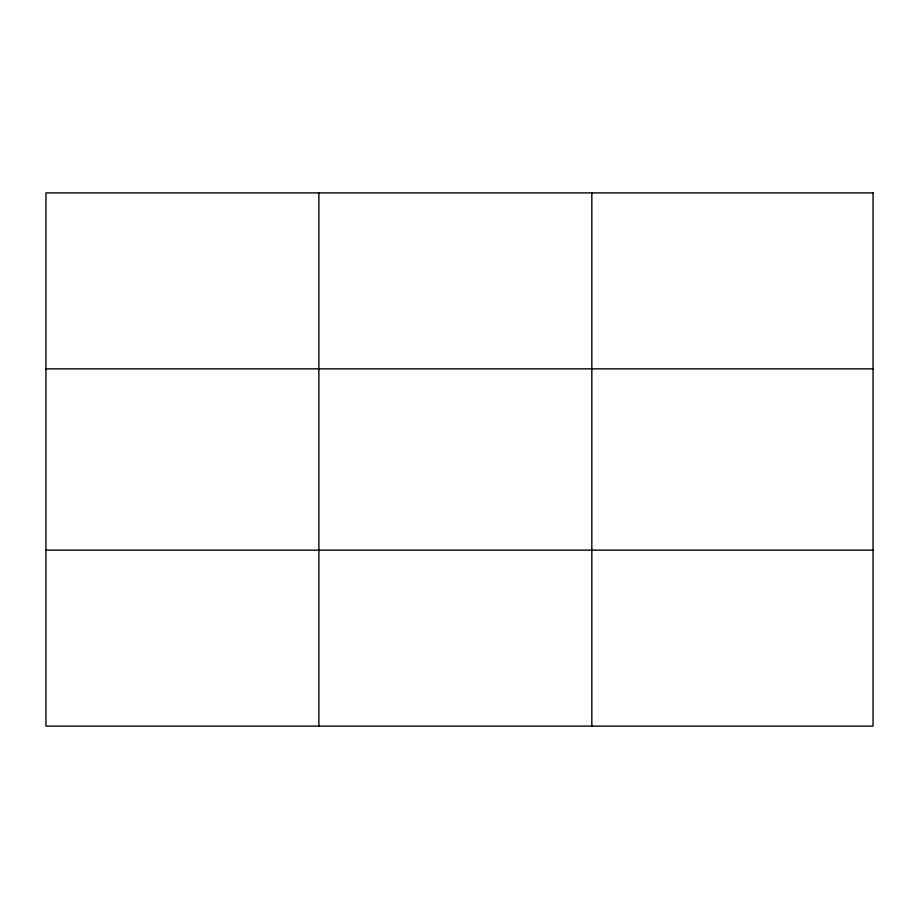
<?xml version="1.0" encoding="UTF-8"?>
<svg xmlns="http://www.w3.org/2000/svg" width="919" height="919" viewBox="0 0 919 919"><rect width="100%" height="100%" fill="white"/><g stroke="black" fill="none" stroke-linecap="round" stroke-linejoin="round"><path stroke-width="1.38" d="M318.893 192.898L318.893 726.102M591.836 192.898L591.836 726.102M45.95 368.852L873.05 368.852M45.95 550.148L873.05 550.148M873.05 192.898L873.05 726.102L45.95 726.102L45.95 192.898L873.05 192.898"/></g></svg>
